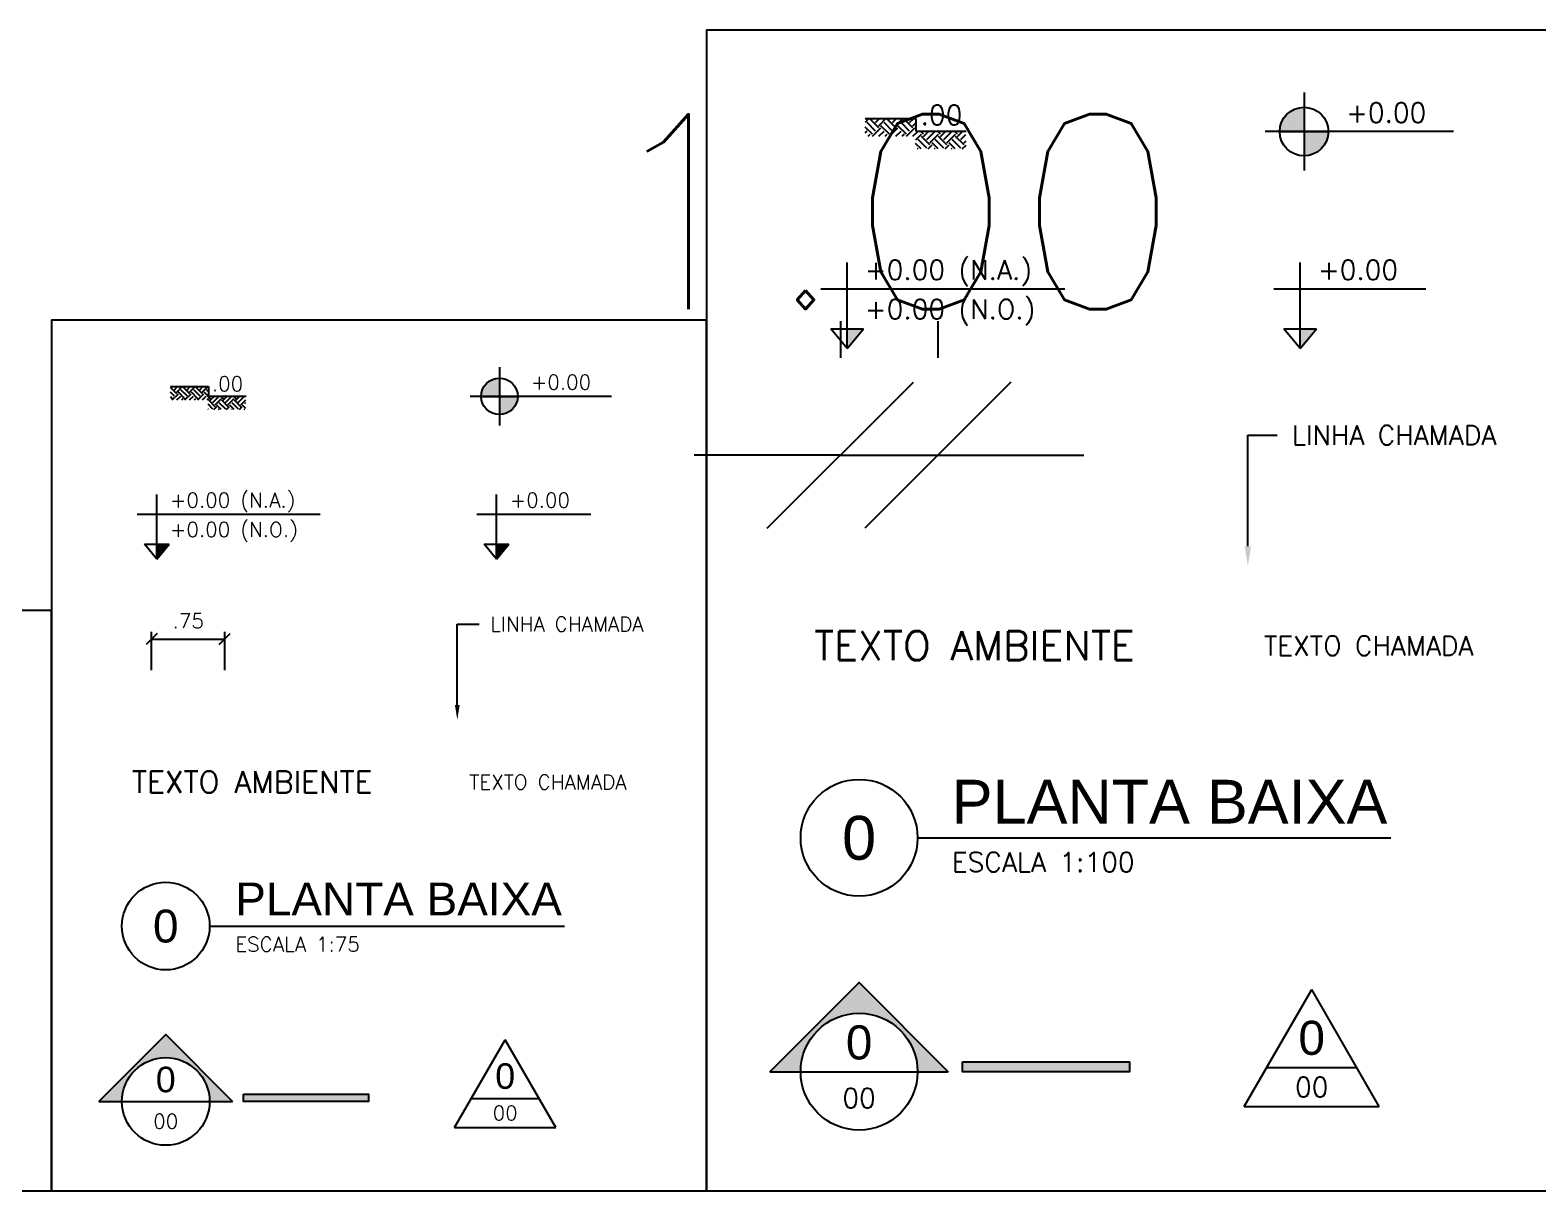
# Model space of a CAD drawing. Header units: millimetres. Extents: x 272118 to 273910, y 9581933 to 9583029.
# Drawn here: x 272714.61 to 272730.09, y 9581933.17 to 9581945.09 of the extents above; entities that cross this region are included whole.
import ezdxf
from ezdxf import colors
from ezdxf.entities.mleader import LeaderData, LeaderLine
from ezdxf.enums import TextEntityAlignment as Align
from ezdxf.math import Vec2, Vec3

# ---------------------------------------------------------------- set-up
doc = ezdxf.new("R2010")
doc.units = ezdxf.units.MM
doc.header["$PDMODE"] = 35
for name, color, linetype in [('ARQ-COTAS', 30, 'Continuous'), ('ARQ-SÍMBOLOS', 2, 'Continuous'), ('ARQ-TEXTO2', 2, 'Continuous'), ('ARQ-TEXTO3', 3, 'Continuous'), ('ARQ-TEXTO4', 4, 'Continuous')]:
    doc.layers.add(name, color=color, linetype=linetype)
doc.styles.add('arial', font='arial.ttf')
doc.styles.add('ROMANS', font='romans.shx')
doc.styles.add('Romans_Anot', font='romans.shx')
doc.dimstyles.new('Escala 1-100', dxfattribs={"dimscale": 10, "dimtxt": 0.2, "dimasz": 0.15, "dimexe": 0.1, "dimexo": 0.2, "dimgap": 0.15, "dimtad": 1, "dimzin": 4, "dimdsep": 46, "dimtxsty": 'Romans_Anot', "dimblk": 'OBLIQUE', "dimcen": 0.25, "dimclrd": 256, "dimclre": 256, "dimclrt": 2, "dimaunit": 1, "dimadec": 3, "dimazin": 0, "dimtfac": 1, "dimtix": 1, "dimtmove": 2, "dimatfit": 3, "dimfxl": 0, "dimlwd": -1, "dimlwe": -1, "dimarcsym": 0})
doc.dimstyles.new('Escala 1-75', dxfattribs={"dimscale": 0.75, "dimtxt": 0.2, "dimasz": 0.15, "dimexe": 0.1, "dimexo": 0.2, "dimgap": 0.15, "dimtad": 1, "dimzin": 4, "dimdsep": 46, "dimtxsty": 'Romans_Anot', "dimblk": 'OBLIQUE', "dimcen": 0.25, "dimclrd": 256, "dimclre": 256, "dimclrt": 2, "dimadec": 0, "dimazin": 0, "dimtfac": 1, "dimtix": 1, "dimtmove": 2, "dimatfit": 3, "dimfxl": 0, "dimlwd": -1, "dimlwe": -1, "dimarcsym": 0})

# ---------------------------------------------------------------- blocks, each defined once
blk = doc.blocks.new('_Oblique')
at = {"color": 0, "linetype": 'ByBlock', "lineweight": -2}
blk.add_line((-0.5, -0.5), (0.5, 0.5), dxfattribs=at)
blk = doc.blocks.new('*D18')
at = {"layer": 'ARQ-COTAS', "transparency": 16777216}
for p, q in [((272722.9303008379, 9581942.096836753), (272722.9303008379, 9581941.72113522)), ((272723.9303008379, 9581942.096836753), (272723.9303008379, 9581941.72113522)), ((272722.9303008379, 9581940.72113522), (272721.4303008379, 9581940.72113522)), ((272722.9303008379, 9581940.72113522), (272723.9303008379, 9581940.72113522)), ((272723.9303008379, 9581940.72113522), (272725.4303008379, 9581940.72113522))]:
    blk.add_line(p, q, dxfattribs=at)
at = {"layer": 'Defpoints', "color": 0, "transparency": 16777216}
for p in [(272723.9303008379, 9581940.72113522), (272722.9303008379, 9581940.096836753), (272723.9303008379, 9581940.096836753)]:
    blk.add_point(p, dxfattribs=at)
at = {"layer": 'ARQ-COTAS', "transparency": 16777216, "xscale": 1.5, "yscale": 1.5, "zscale": 1.5}
blk.add_blockref('_Oblique', (272722.9303008379, 9581940.72113522), dxfattribs=at)
at = {"layer": 'ARQ-COTAS', "transparency": 16777216, "xscale": 1.5, "yscale": 1.5, "zscale": 1.5, "rotation": 180}
blk.add_blockref('_Oblique', (272723.9303008379, 9581940.72113522), dxfattribs=at)
at = {"layer": 'ARQ-COTAS', "color": 2, "transparency": 16777216, "insert": (272723.4303008379, 9581943.22113522), "char_height": 2, "attachment_point": 5, "style": 'Romans_Anot'}
blk.add_mtext('1.00', dxfattribs=at)
blk = doc.blocks.new('Nível_Planta')
at = {"layer": 'ARQ-SÍMBOLOS', "ltscale": 0.1}
h = blk.add_hatch(color=1, dxfattribs=at)
h.dxf.hatch_style = 1
h.paths.add_polyline_path([(-0.2499999999998295, 0), (0, 0), (0, 0.25, 0.4142135623730951)])
h.paths.add_polyline_path([(0.2500000000000568, 0), (0, 0), (0, -0.25, 0.4142135623730952)])
at = {"layer": 'ARQ-SÍMBOLOS', "color": 1}
for p, q in [((0, 0.3999999999999773), (0, -0.3999999999999773)), ((1.5345611638636, 0), (-0.3999999999999773, 0))]:
    blk.add_line(p, q, dxfattribs=at)
at = {"layer": 'ARQ-SÍMBOLOS', "color": 1, "ltscale": 0.1}
blk.add_line((-0.25, 0), (0.25, 0), dxfattribs=at)
at = {"layer": 'ARQ-SÍMBOLOS', "color": 1}
blk.add_circle((0, 0), 0.2499999999999881, dxfattribs=at)
at = {"layer": 'ARQ-TEXTO2', "style": 'ROMANS'}
blk.add_attdef('NIVEL-ACABADO', text='', height=0.2, dxfattribs=at).set_placement((0.4323399719731924, 0.03380018974962695), align=Align.BOTTOM_LEFT)
blk = doc.blocks.new('Nível_Corte')
at = {"layer": 'ARQ-SÍMBOLOS'}
h = blk.add_hatch(color=1, dxfattribs=at)
h.dxf.hatch_style = 1
h.paths.add_polyline_path([(0.1674369880686299, 0.2018394639394501), (0, 0.2018394639394501), (0, 2.775557561562891e-17)])
at = {"layer": 'ARQ-SÍMBOLOS', "color": 1}
for p, q in [((0, 0), (0, 0.8840472081402027)), ((-0.2710281388124827, 0.61301906932772), (2.23548512267085, 0.6130190693277199)), ((-0.1674369880686299, 0.2018394639394501), (0.1674369880686299, 0.2018394639394501)), ((0, 0), (-0.1674369880686299, 0.2018394639394501)), ((0, 0), (0.1674369880686299, 0.2018394639394501))]:
    blk.add_line(p, q, dxfattribs=at)
at = {"layer": 'ARQ-TEXTO2', "style": 'ROMANS'}
for tag, p in [('NIVEL-ACABADO', (0.1823399719731924, 0.6468192590773469)), ('NIVEL-OSSO', (0.1823399719731924, 0.2437618968276638))]:
    blk.add_attdef(tag, text='', height=0.2, dxfattribs=at).set_placement(p, align=Align.BOTTOM_LEFT)
blk = doc.blocks.new('Nível_Fachada')
at = {"layer": 'ARQ-SÍMBOLOS'}
h = blk.add_hatch(color=1, dxfattribs=at)
h.dxf.hatch_style = 1
h.paths.add_polyline_path([(0.1674369880686299, 0.2018394639394501), (0, 0.2018394639394501), (0, 2.775557561562891e-17)])
at = {"layer": 'ARQ-SÍMBOLOS', "color": 1}
for p, q in [((0, 0), (0, 0.8840472081402027)), ((-0.2710281388124827, 0.61301906932772), (1.290009262549347, 0.61301906932772)), ((-0.1674369880686299, 0.2018394639394501), (0.1674369880686299, 0.2018394639394501)), ((0, 0), (-0.1674369880686299, 0.2018394639394501)), ((0, 0), (0.1674369880686299, 0.2018394639394501))]:
    blk.add_line(p, q, dxfattribs=at)
at = {"layer": 'ARQ-TEXTO2', "style": 'ROMANS'}
blk.add_attdef('NIVEL-ACABADO', text='', height=0.2, dxfattribs=at).set_placement((0.1823399719731924, 0.6468192590773469), align=Align.BOTTOM_LEFT)
blk = doc.blocks.new('Desnível')
at = {"layer": 'ARQ-SÍMBOLOS', "ltscale": 0.1}
h = blk.add_hatch(dxfattribs=at)
h.set_pattern_fill('EARTH', color=8, scale=0.0195, angle=45)
h.set_pattern_definition([(45, (-400.0299619025752, -104.6273610214731), (0, 0.1751149943608485), [0.123825, -0.123825]), (45, (-400.0627959640179, -104.5945269600304), (0, 0.1751149943608485), [0.123825, -0.123825]), (45, (-400.0956300254606, -104.5616928985877), (0, 0.1751149943608485), [0.123825, -0.123825]), (135, (-400.0956300254606, -104.5398035242927), (-0.1751149943608485, 0), [0.123825, -0.123825]), (135, (-400.0627959640179, -104.50696946285), (-0.1751149943608485, 0), [0.123825, -0.123825]), (135, (-400.0299619025752, -104.4741354014074), (-0.1751149943608485, 0), [0.123825, -0.123825])])
h.paths.add_polyline_path([(-0.003175775869522113, 0.1299999999999955), (-0.5200000000000955, 0.1299999999999955), (-0.5200000000000955, -0.05199999999990723), (-0.003175775869522113, -0.05199999999990723)])
h.paths.add_polyline_path([(0.513648448261165, 0), (-0.003175775869522113, 0), (-0.003175775869522113, -0.1820000000000164), (0.513648448261165, -0.1820000000000164)])
at = {"layer": 'ARQ-SÍMBOLOS', "color": 1}
for p, q in [((-0.5200000000000955, 0.1299999999999955), (0, 0.1299999999999955)), ((0, 0.1299999999999955), (0, 0)), ((0, 0), (0.5168242241306871, 0))]:
    blk.add_line(p, q, dxfattribs=at)
at = {"layer": 'ARQ-TEXTO2', "style": 'ROMANS'}
blk.add_attdef('DESNIVEL', text='', height=0.2, dxfattribs=at).set_placement((0.04765483870835396, 0.006558432516840185), align=Align.BOTTOM_LEFT)
blk = doc.blocks.new('*U12')
at = {"layer": 'ARQ-SÍMBOLOS'}
blk.add_line((0.6000000000000227, 0), (5.457782053290023, 0), dxfattribs=at)
blk.add_circle((0, 0), 0.6000000000000001, dxfattribs=at)
at = {"layer": 'ARQ-TEXTO2', "style": 'ROMANS'}
blk.add_attdef('ESCALA1', text='', height=0.2, dxfattribs=at).set_placement((0.9509007815001951, -0.1493556705072479), align=Align.TOP_LEFT)
at = {"layer": 'ARQ-TEXTO4', "style": 'arial'}
blk.add_attdef('TITULODODESENHO', (0.9509007815001951, 0.1457810115979328), '', height=0.45, dxfattribs=at)
blk.add_attdef('0', text='', height=0.45, dxfattribs=at).set_placement((0, 0), align=Align.MIDDLE)
blk = doc.blocks.new('*D13')
at = {"layer": 'ARQ-COTAS', "transparency": 16777216}
for p, q in [((272715.8604819479, 9581938.514672792), (272715.8604819479, 9581938.90789664)), ((272716.6104819479, 9581938.514672792), (272716.6104819479, 9581938.90789664)), ((272715.8604819479, 9581938.83289664), (272716.6104819479, 9581938.83289664))]:
    blk.add_line(p, q, dxfattribs=at)
at = {"layer": 'Defpoints', "color": 0, "transparency": 16777216}
for p in [(272716.6104819479, 9581938.83289664), (272715.8604819479, 9581938.364672791), (272716.6104819479, 9581938.364672791)]:
    blk.add_point(p, dxfattribs=at)
at = {"layer": 'ARQ-COTAS', "transparency": 16777216, "xscale": 0.1125, "yscale": 0.1125, "zscale": 0.1125, "rotation": 180}
blk.add_blockref('_Oblique', (272715.8604819479, 9581938.83289664), dxfattribs=at)
at = {"layer": 'ARQ-COTAS', "transparency": 16777216, "xscale": 0.1125, "yscale": 0.1125, "zscale": 0.1125}
blk.add_blockref('_Oblique', (272716.6104819479, 9581938.83289664), dxfattribs=at)
at = {"layer": 'ARQ-COTAS', "color": 2, "transparency": 16777216, "insert": (272716.2354819479, 9581939.02039664), "char_height": 0.15, "attachment_point": 5, "style": 'Romans_Anot'}
blk.add_mtext('.75', dxfattribs=at)
blk = doc.blocks.new('Símbolo_Corte')
at = {"layer": 'ARQ-SÍMBOLOS'}
h = blk.add_hatch(color=256, dxfattribs=at)
h.dxf.hatch_style = 1
h.paths.add_polyline_path([(0, 0.9151393877975806), (-0.9151393877975806, 0), (-0.5999999999999659, 0, -1), (0.5999999999999659, 0), (0.9151393877976375, 0)])
at = {"layer": 'ARQ-SÍMBOLOS', "ltscale": 0.1}
blk.add_hatch(color=256, dxfattribs=at).paths.add_polyline_path([(1.062636070721965, 0.1000000000000227), (2.77493444844464, 0.1000000000000227), (2.77493444844464, 0), (1.062636070721965, 0)])
at = {"layer": 'ARQ-SÍMBOLOS'}
for p, q in [((-0.9151393877975806, 0), (-0.5999999999999659, 0)), ((0.5999999999999659, 0), (0.9151393877976375, 0))]:
    blk.add_line(p, q, dxfattribs=at)
at = {"layer": 'ARQ-SÍMBOLOS', "color": 4}
blk.add_line((-0.5999999999999659, 0), (0.5999999999999659, 0), dxfattribs=at)
at = {"layer": 'ARQ-SÍMBOLOS'}
blk.add_lwpolyline([(-0.9151393877975806, 0), (0, 0.9151393877975806), (0.9151393877976375, 0)], dxfattribs=at)
blk.add_lwpolyline([(1.062636070721965, 0.1000000000000227), (2.77493444844464, 0.1000000000000227), (2.77493444844464, 0), (1.062636070721965, 0)], close=True, dxfattribs=at)
blk.add_circle((0, 0), 0.5999999999999577, dxfattribs=at)
at = {"layer": 'ARQ-TEXTO2', "style": 'ROMANS'}
blk.add_attdef('NUMERO-FOLHA', text='', height=0.2, dxfattribs=at).set_placement((0, -0.2710679097771163), align=Align.MIDDLE_CENTER)
at = {"layer": 'ARQ-TEXTO4', "style": 'arial'}
blk.add_attdef('NUMERO-DESENHO-NA-FOLHA', text='', height=0.35, dxfattribs=at).set_placement((0, 0.3011729068109048), align=Align.MIDDLE_CENTER)
blk = doc.blocks.new('Símbolo_Fachada')
at = {"layer": 'ARQ-SÍMBOLOS', "ltscale": 0.1}
for p, q in [((-0.6928203230274903, -0.3985667833428579), (-5.684341886080801e-14, 0.8014332166570171)), ((0.6928203230274335, -0.3985667833429147), (-5.684341886080801e-14, 0.8014332166570171)), ((-0.692820323027604, -0.3985667833428579), (0.6928203230274335, -0.3985667833429147))]:
    blk.add_line(p, q, dxfattribs=at)
at = {"layer": 'ARQ-SÍMBOLOS', "color": 4, "ltscale": 0.1}
blk.add_line((-0.4627076833745036, 0), (0.4627076833744468, 0), dxfattribs=at)
at = {"layer": 'ARQ-TEXTO2', "style": 'ROMANS'}
blk.add_attdef('NUMERO-FOLHA', text='', height=0.2, dxfattribs=at).set_placement((-5.684341886080801e-14, -0.1992833916714289), align=Align.MIDDLE_CENTER)
at = {"layer": 'ARQ-TEXTO4', "style": 'arial'}
blk.add_attdef('NUMERO-DESENHO-NA-FOLHA', text='', height=0.35, dxfattribs=at).set_placement((-5.684341886080801e-14, 0.3062494316076254), align=Align.MIDDLE_CENTER)

msp = doc.modelspace()

# ---------------------------------------------------------------- linework, layer by layer
for points in [[(272721.5574379753, 9581933.168180903), (272730.5262422078, 9581933.168180903), (272730.5262422078, 9581945.085028064), (272721.5574379753, 9581945.085028064)], [(272714.830834801, 9581933.168180903), (272721.5574379753, 9581933.168180903), (272721.5574379753, 9581942.105816275), (272714.830834801, 9581942.105816275)], [(272710.3464326847, 9581933.168180903), (272714.830834801, 9581933.168180903), (272714.830834801, 9581939.126604484), (272710.3464326847, 9581939.126604484)]]:
    msp.add_lwpolyline(points, close=True)

# ---------------------------------------------------------------- block references
at = {"layer": 'ARQ-SÍMBOLOS'}
for name, p, values in [('Desnível', (272723.7066900581, 9581944.047897344), {'DESNIVEL': '.00'}), ('Nível_Planta', (272727.6906547046, 9581944.04397629), {'NIVEL-ACABADO': '+0.00'}), ('Nível_Corte', (272723.0006491495, 9581941.816808173), {'NIVEL-OSSO': '+0.00 (N.O.)', 'NIVEL-ACABADO': '+0.00 (N.A.)'}), ('Nível_Fachada', (272727.6511923884, 9581941.816808173), {'NIVEL-ACABADO': '+0.00 '}), ('*U12', (272723.1230643791, 9581936.792863991), {'ESCALA1': 'ESCALA 1:100', '0': '0', 'TITULODODESENHO': 'PLANTA BAIXA'})]:
    msp.add_blockref(name, p, dxfattribs=at).add_auto_attribs(values)
at = {"layer": 'ARQ-SÍMBOLOS', "xscale": 0.75, "yscale": 0.75, "zscale": 0.75}
for name, p, values in [('Desnível', (272716.442773863, 9581941.327968234), {'DESNIVEL': '.00'}), ('Nível_Planta', (272719.4307473479, 9581941.325027443), {'NIVEL-ACABADO': '+0.00'}), ('Nível_Corte', (272715.9132431817, 9581939.654651355), {'NIVEL-OSSO': '+0.00 (N.O.)', 'NIVEL-ACABADO': '+0.00 (N.A.)'}), ('Nível_Fachada', (272719.4011506108, 9581939.654651355), {'NIVEL-ACABADO': '+0.00 '}), ('*U12', (272716.0050546039, 9581935.886693219), {'ESCALA1': 'ESCALA 1:75', '0': '0', 'TITULODODESENHO': 'PLANTA BAIXA'})]:
    msp.add_blockref(name, p, dxfattribs=at).add_auto_attribs(values)
at = {"layer": 'ARQ-SÍMBOLOS', "ltscale": 0.03}
for name, p in [('Símbolo_Corte', (272723.1230643791, 9581934.391382132)), ('Símbolo_Fachada', (272727.7691054456, 9581934.433009958))]:
    msp.add_blockref(name, p, dxfattribs=at).add_auto_attribs({'NUMERO-FOLHA': '00', 'NUMERO-DESENHO-NA-FOLHA': '0'})
at = {"layer": 'ARQ-SÍMBOLOS', "ltscale": 0.03, "xscale": 0.75, "yscale": 0.75, "zscale": 0.75}
for name, p in [('Símbolo_Corte', (272716.0050546039, 9581934.085581826)), ('Símbolo_Fachada', (272719.4895854037, 9581934.116802694))]:
    msp.add_blockref(name, p, dxfattribs=at).add_auto_attribs({'NUMERO-FOLHA': '00', 'NUMERO-DESENHO-NA-FOLHA': '0'})

# ---------------------------------------------------------------- texts
at = {"layer": 'ARQ-TEXTO2', "attachment_point": 1, "style": 'ROMANS'}
for insert, char_height in [((272727.2783020593, 9581938.864443755), 0.2), ((272719.121482864, 9581937.440378042), 0.15)]:
    msp.add_mtext('TEXTO CHAMADA', dxfattribs=dict(at, insert=insert, char_height=char_height))
at = {"layer": 'ARQ-TEXTO3', "attachment_point": 5, "style": 'ROMANS'}
for insert, char_height in [((272724.3072025616, 9581938.765132159), 0.3), ((272716.8931582407, 9581937.365894346), 0.225)]:
    msp.add_mtext('TEXTO AMBIENTE', dxfattribs=dict(at, insert=insert, char_height=char_height))

# ---------------------------------------------------------------- dimensions: what is measured, and where the dimension line sits
at = {"layer": 'ARQ-COTAS'}
for base, p1, p2, dimstyle, picture, middle in [((272723.9303008379, 9581940.72113522), (272722.9303008379, 9581940.096836753), (272723.9303008379, 9581940.096836753), 'Escala 1-100', '*D18', (272723.4303008379, 9581943.22113522)), ((272716.6104819479, 9581938.83289664), (272715.8604819479, 9581938.364672791), (272716.6104819479, 9581938.364672791), 'Escala 1-75', '*D13', (272716.2354819479, 9581939.02039664))]:
    dim = msp.add_linear_dim(base=base, p1=p1, p2=p2, dimstyle=dimstyle, dxfattribs=at)
    dim.commit()
    dim.dimension.update_dxf_attribs({"geometry": picture, "text_midpoint": middle})

# ---------------------------------------------------------------- leaders
ml = msp.add_multileader_mtext('Standard', dxfattribs=at)
ml.set_content('LINHA CHAMADA', color=2, style='Romans_Anot')
ml.set_leader_properties(color=256, linetype='ByLayer', lineweight=-1)
ml.build(insert=Vec2(0, 0))
ml.multileader.update_dxf_attribs({"dogleg_length": 0.3, "arrow_head_size": 0.2})
ctx = ml.context
ctx.base_point, ctx.char_height, ctx.arrow_head_size, ctx.landing_gap_size, ctx.plane_origin = Vec3(272727.4137872725, 9581940.926709065), 0.2, 0.2, 0.15, Vec3(272727.1137872725, 9581939.586120283)
notes = []
notes.append((ctx, [(0, (1, 1, 0), (272727.1137872725, 9581940.926709065), (1, 0), 0.3, [(0, [(272727.1137872725, 9581939.586120283)], 0, [])])]))
ctx.mtext.insert, ctx.mtext.flow_direction = Vec3(272727.5637872725, 9581941.026709065), 5
ml = msp.add_multileader_mtext('Standard', dxfattribs=at)
ml.set_content('LINHA CHAMADA', color=2, style='Romans_Anot')
ml.set_leader_properties(color=256, linetype='ByLayer', lineweight=-1)
ml.build(insert=Vec2(0, 0))
ml.multileader.update_dxf_attribs({"dogleg_length": 0.3, "arrow_head_size": 0.15, "scale": 0.75})
ctx = ml.context
ctx.base_point, ctx.scale, ctx.char_height, ctx.arrow_head_size, ctx.landing_gap_size, ctx.plane_origin = Vec3(272719.2230967738, 9581938.987077024), 0.75, 0.15, 0.15, 0.1125, Vec3(272718.9980967739, 9581938.005053064)
notes.append((ctx, [(0, (1, 1, 0), (272718.9980967739, 9581938.987077024), (1, 0), 0.225, [(0, [(272718.9980967739, 9581938.005053064)], 0, [])])]))
ctx.mtext.insert, ctx.mtext.flow_direction = Vec3(272719.3355967738, 9581939.062077025), 5
for ctx, leaders in notes:
    for number, flags, end, landing, length, lines in leaders:
        leader = LeaderData()
        leader.index, (leader.has_last_leader_line, leader.has_dogleg_vector, leader.attachment_direction) = number, flags
        leader.last_leader_point, leader.dogleg_vector, leader.dogleg_length = Vec3(end), Vec3(landing), length
        for number, points, colour, breaks in lines:
            line = LeaderLine()
            line.index, line.vertices, line.color, line.breaks = number, Vec3.list(points), colors.encode_raw_color(colour), breaks
            leader.lines.append(line)
        ctx.leaders.append(leader)

doc.saveas('drawing.dxf')
